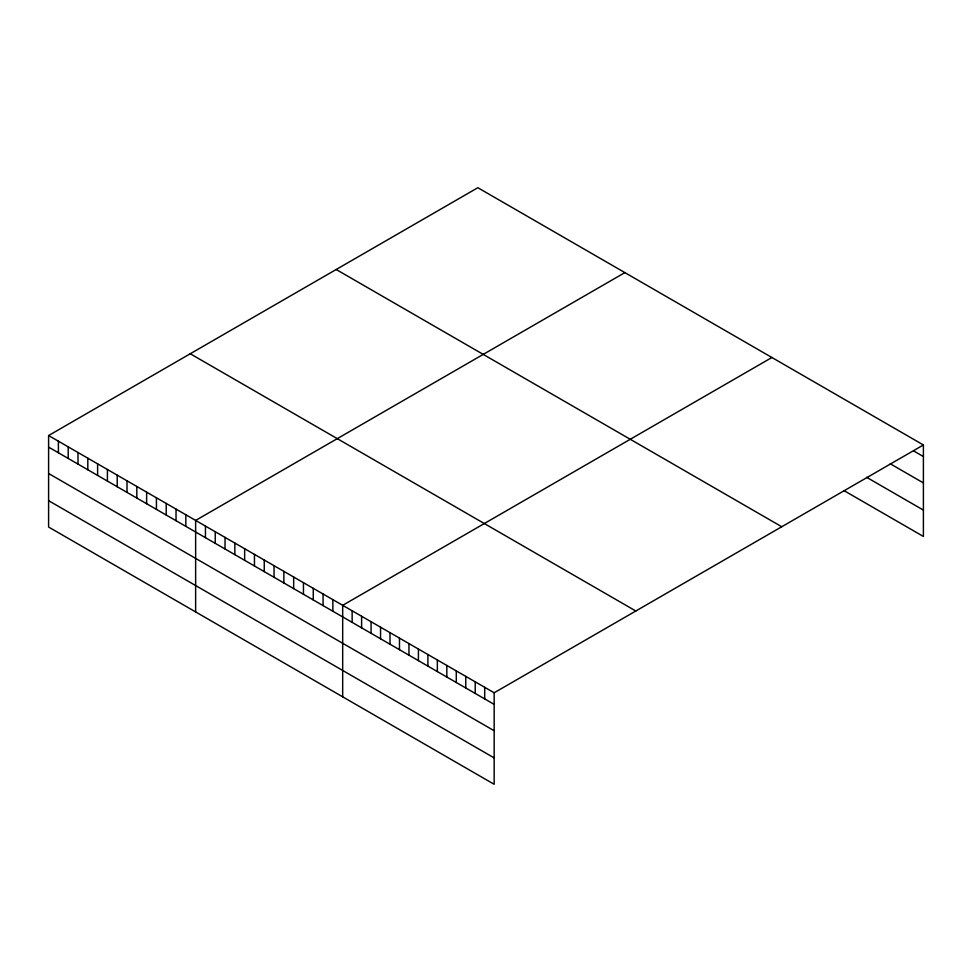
<?xml version="1.0" encoding="UTF-8"?>
<svg xmlns="http://www.w3.org/2000/svg" width="972" height="972" viewBox="0 0 972 972"><rect width="100%" height="100%" fill="white"/><g stroke="black" fill="none" stroke-linecap="round" stroke-linejoin="round"><path stroke-width="1.46" d="M494.165 730.737L494.165 692.781L48.6 435.541L48.6 527.031L494.165 784.283L494.165 730.737L48.6 473.498M844.109 490.678L923.4 536.459L923.4 444.969L477.835 187.718L48.6 435.541M624.875 272.61L195.639 520.433L195.639 611.923M771.902 357.502L342.679 605.325L342.679 696.815M494.165 692.781L923.4 444.969M913.935 451.081L923.4 456.548M890.267 463.79L923.4 482.926M866.587 477.288L923.4 510.093M336.19 269.499L781.755 526.751M190.245 353.759L635.809 610.999M48.6 447.12L494.165 704.372M48.6 500.665L494.165 757.905M484.7 687.313L484.7 698.904M475.235 681.846L475.235 693.437M465.758 676.391L465.758 687.969M456.293 670.923L456.293 682.502M446.828 665.456L446.828 677.034M437.351 659.988L437.351 671.567M427.887 654.521L427.887 666.099M418.422 649.053L418.422 660.632M408.957 643.586L408.957 655.164M399.48 638.118L399.48 649.697M390.015 632.651L390.015 644.229M380.55 627.183L380.55 638.774M371.073 621.716L371.073 633.307M361.608 616.248L361.608 627.839M352.143 610.793L352.143 622.372M332.874 599.663L332.874 611.242M323.068 594.001L323.068 605.58M313.263 588.339L313.263 599.931M303.458 582.678L303.458 594.269M293.666 577.028L293.666 588.607M283.86 571.366L283.86 582.945M274.055 565.704L274.055 577.283M264.25 560.042L264.25 571.633M254.457 554.392L254.457 565.971M244.652 548.73L244.652 560.309M234.847 543.069L234.847 554.648M225.042 537.407L225.042 548.986M215.237 531.745L215.237 543.336M205.444 526.095L205.444 537.674M185.834 514.771L185.834 526.35M176.029 509.109L176.029 520.688M166.224 503.447L166.224 515.038M156.431 497.798L156.431 509.377M146.626 492.136L146.626 503.715M136.821 486.474L136.821 498.053M127.016 480.812L127.016 492.391M117.223 475.15L117.223 486.741M107.418 469.5L107.418 481.079M97.613 463.838L97.613 475.417M87.808 458.177L87.808 469.755M78.003 452.515L78.003 464.094M68.21 446.853L68.21 458.444M58.405 441.203L58.405 452.782"/></g></svg>
